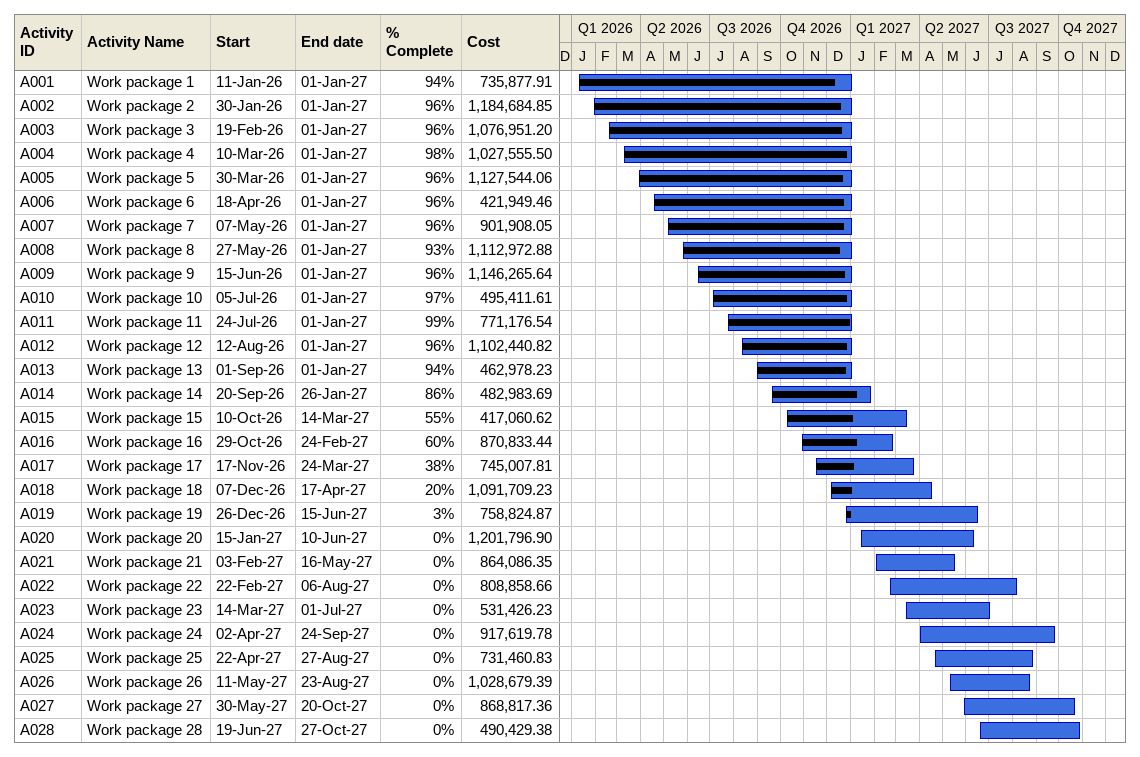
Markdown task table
| ID | Task | Start | Finish | % complete | Cost |
|---|---|---|---|---|---|
| A001 | Work package 1 | 2026-01-11 | 2027-01-01 | 94 | 735877.91 |
| A002 | Work package 2 | 2026-01-30 | 2027-01-01 | 96 | 1184684.85 |
| A003 | Work package 3 | 2026-02-19 | 2027-01-01 | 96 | 1076951.20 |
| A004 | Work package 4 | 2026-03-10 | 2027-01-01 | 98 | 1027555.50 |
| A005 | Work package 5 | 2026-03-30 | 2027-01-01 | 96 | 1127544.06 |
| A006 | Work package 6 | 2026-04-18 | 2027-01-01 | 96 | 421949.46 |
| A007 | Work package 7 | 2026-05-07 | 2027-01-01 | 96 | 901908.05 |
| A008 | Work package 8 | 2026-05-27 | 2027-01-01 | 93 | 1112972.88 |
| A009 | Work package 9 | 2026-06-15 | 2027-01-01 | 96 | 1146265.64 |
| A010 | Work package 10 | 2026-07-05 | 2027-01-01 | 97 | 495411.61 |
| A011 | Work package 11 | 2026-07-24 | 2027-01-01 | 99 | 771176.54 |
| A012 | Work package 12 | 2026-08-12 | 2027-01-01 | 96 | 1102440.82 |
| A013 | Work package 13 | 2026-09-01 | 2027-01-01 | 94 | 462978.23 |
| A014 | Work package 14 | 2026-09-20 | 2027-01-26 | 86 | 482983.69 |
| A015 | Work package 15 | 2026-10-10 | 2027-03-14 | 55 | 417060.62 |
| A016 | Work package 16 | 2026-10-29 | 2027-02-24 | 60 | 870833.44 |
| A017 | Work package 17 | 2026-11-17 | 2027-03-24 | 38 | 745007.81 |
| A018 | Work package 18 | 2026-12-07 | 2027-04-17 | 20 | 1091709.23 |
| A019 | Work package 19 | 2026-12-26 | 2027-06-15 | 3 | 758824.87 |
| A020 | Work package 20 | 2027-01-15 | 2027-06-10 | 0 | 1201796.90 |
| A021 | Work package 21 | 2027-02-03 | 2027-05-16 | 0 | 864086.35 |
| A022 | Work package 22 | 2027-02-22 | 2027-08-06 | 0 | 808858.66 |
| A023 | Work package 23 | 2027-03-14 | 2027-07-01 | 0 | 531426.23 |
| A024 | Work package 24 | 2027-04-02 | 2027-09-24 | 0 | 917619.78 |
| A025 | Work package 25 | 2027-04-22 | 2027-08-27 | 0 | 731460.83 |
| A026 | Work package 26 | 2027-05-11 | 2027-08-23 | 0 | 1028679.39 |
| A027 | Work package 27 | 2027-05-30 | 2027-10-20 | 0 | 868817.36 |
| A028 | Work package 28 | 2027-06-19 | 2027-10-27 | 0 | 490429.38 |
